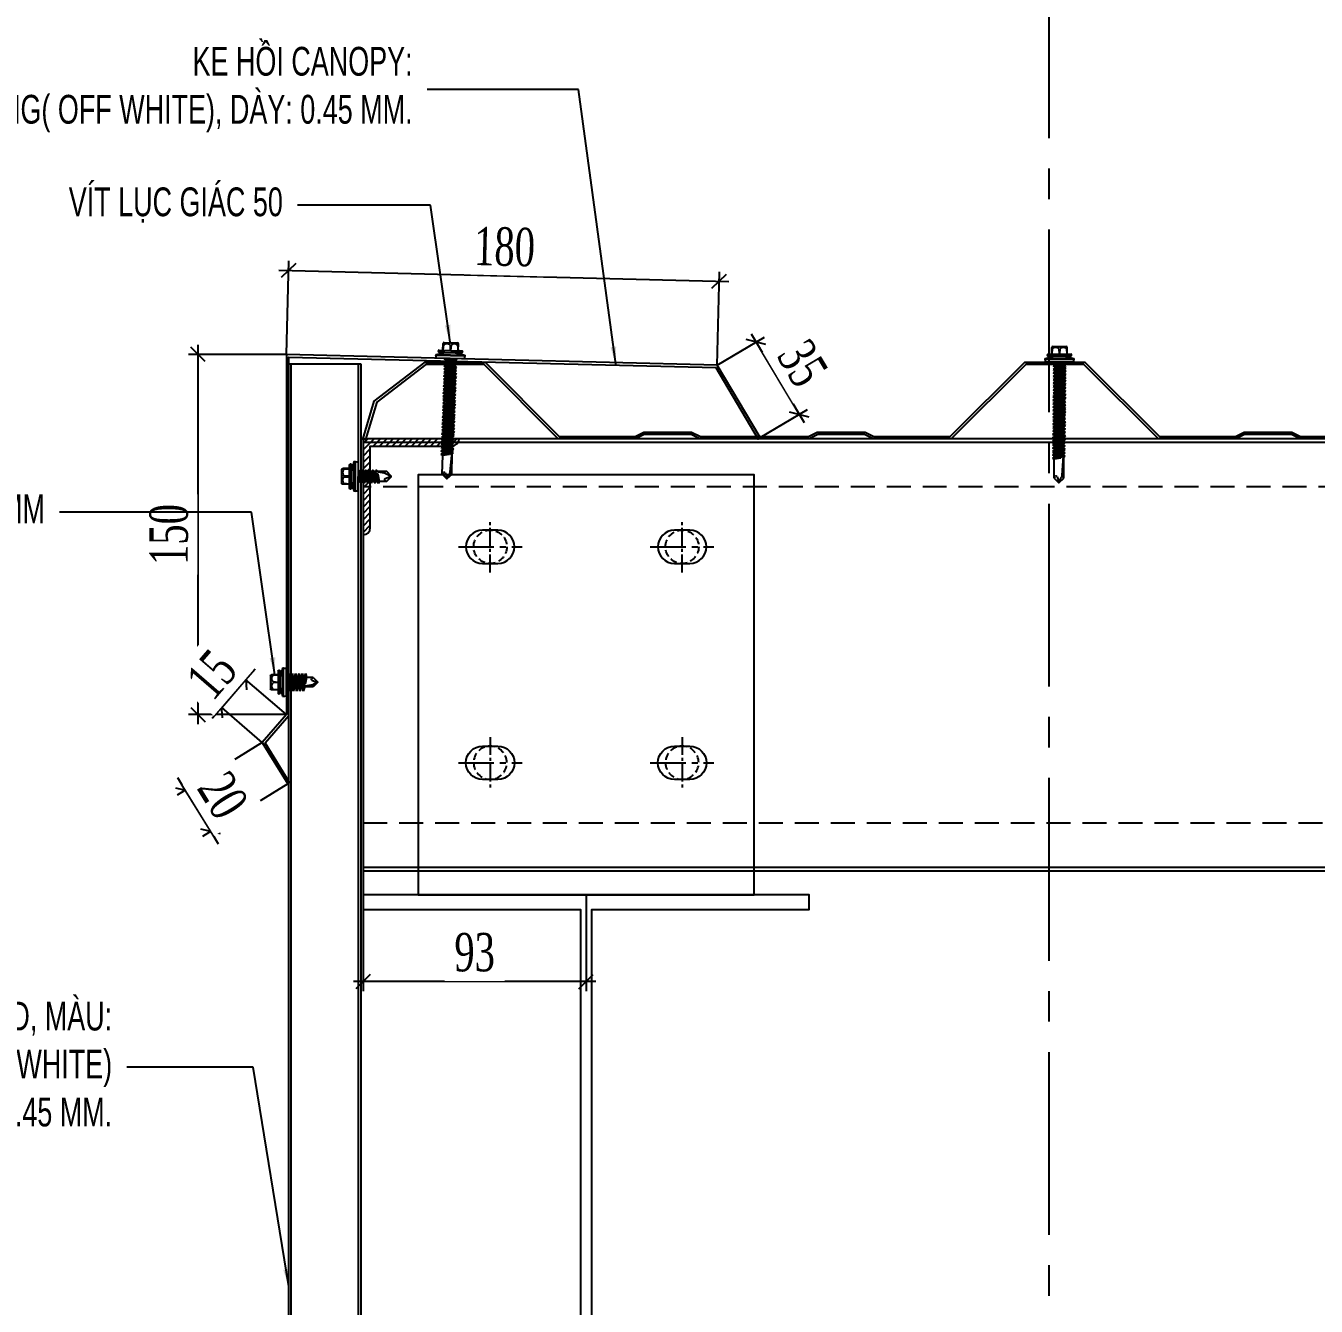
# Model space of a CAD drawing. Header units: inches. Extents: x 340055 to 349452, y -34649 to -30845.
# Drawn here: x 345652.1 to 345786.7, y -33129.3 to -32995.8 of the extents above; entities that cross this region are included whole.
import ezdxf

# ---------------------------------------------------------------- set-up
doc = ezdxf.new("R2010")
doc.units = ezdxf.units.IN
doc.header["$MEASUREMENT"] = 0
doc.linetypes.add('CENTER2', pattern=[28.575, 19.05, -3.175, 3.175, -3.175])
doc.linetypes.add('HIDDEN', pattern=[0.375, 0.25, -0.125])
for name, color, linetype in [('2', 2, 'Continuous'), ('250', 250, 'Continuous'), ('251', 251, 'Continuous'), ('3', 3, 'Continuous'), ('6', 6, 'Continuous'), ('Co ban', 2, 'Continuous'), ('DIM', 8, 'Continuous'), ('flashing', 6, 'Continuous'), ('STRUCTURE', 1, 'Continuous')]:
    doc.layers.add(name, color=color, linetype=linetype)
doc.styles.add('ST1', font='times.ttf', dxfattribs={"width": 0.7})
doc.styles.add('ST1H', font='vnshxh.shx', dxfattribs={"width": 0.7})
doc.dimstyles.new('3', dxfattribs={"dimtxt": 3.5, "dimasz": 1.8, "dimexe": 1, "dimexo": 0, "dimgap": 1, "dimtad": 1, "dimdec": 0, "dimlfac": 3, "dimzin": 0, "dimdsep": 46, "dimtxsty": 'ST1H', "dimblk": 'OBLIQUE', "dimcen": 1, "dimdle": 1, "dimclrd": 8, "dimclre": 8, "dimclrt": 3, "dimadec": 0, "dimazin": 0, "dimtfac": 1, "dimtdec": 0, "dimtix": 1, "dimtofl": 0, "dimtmove": 1, "dimatfit": 3, "dimfxl": 0, "dimtolj": 1, "dimtzin": 0, "dimlwd": -1, "dimlwe": -1, "dimarcsym": 0})
doc.dimstyles.new('4', dxfattribs={"dimtxt": 4, "dimasz": 1.5, "dimexe": 1, "dimexo": 0, "dimgap": 1, "dimtad": 1, "dimdec": 0, "dimlfac": 4, "dimzin": 0, "dimdsep": 46, "dimtxsty": 'ST1', "dimblk": 'OBLIQUE', "dimcen": 1, "dimdle": 1, "dimclrd": 8, "dimclre": 8, "dimclrt": 3, "dimadec": 0, "dimazin": 0, "dimtfac": 1, "dimtdec": 0, "dimtix": 1, "dimtmove": 0, "dimatfit": 3, "dimfxl": 0, "dimtolj": 1, "dimtzin": 0, "dimlwd": -1, "dimlwe": -1, "dimarcsym": 0})

# ---------------------------------------------------------------- blocks, each defined once
blk = doc.blocks.new('A$C26A6701F')
at = {"layer": 'STRUCTURE', "color": 1, "linetype": 'Continuous'}
for p, q in [((0.93, 17.84), (0.93, 18.77)), ((0.97, 17.84), (1.03, 18.61)), ((1.07, 18.91), (2.93, 18.91)), ((1.91, 18.61), (1.97, 17.84)), ((2.04, 17.84), (2.1, 18.61)), ((2.97, 18.61), (3.04, 17.84)), ((3.07, 17.84), (3.07, 18.77)), ((0, 17.21), (1.33, 17.54)), ((0, 17.08), (0, 17.21)), ((0, 17.21), (4, 17.21)), ((4, 17.08), (0, 17.08)), ((3.94, 16.71), (0.06, 16.71)), ((0.4, 17.84), (3.6, 17.84)), ((0.4, 17.57), (1.2, 17.57)), ((1.19, 16.71), (1.14, 16.67)), ((1.14, 16.67), (1.4, 16.71)), ((1.14, 16.67), (1.4, 16.56)), ((1.14, 16.2), (2.91, 16.47)), ((1.4, 16.4), (1.14, 16.2)), ((1.14, 16.2), (1.39, 16.09)), ((1.2, 17.57), (2.8, 17.57)), ((1.33, 17.54), (1.33, 17.57)), ((1.33, 17.54), (2.67, 17.54)), ((1.39, 16.09), (2.73, 16.28)), ((1.4, 16.56), (2.42, 16.71)), ((2.71, 16.59), (1.4, 16.4)), ((1.4, 16.4), (1.4, 16.56)), ((2.67, 17.54), (2.67, 17.57)), ((2.67, 17.54), (4, 17.21)), ((2.71, 16.59), (2.71, 16.71)), ((2.71, 16.59), (2.91, 16.47)), ((2.71, 16.11), (2.71, 16.28)), ((2.73, 16.28), (2.91, 16.47)), ((2.8, 17.57), (3.6, 17.57)), ((4, 17.21), (4, 17.08)), ((1.12, 14.3), (2.9, 14.57)), ((1.39, 14.5), (1.12, 14.3)), ((1.13, 15.25), (2.9, 15.52)), ((1.39, 15.45), (1.13, 15.25)), ((1.13, 15.25), (1.39, 15.14)), ((1.13, 14.77), (2.9, 15.05)), ((1.39, 14.98), (1.13, 14.77)), ((1.13, 14.77), (1.39, 14.66)), ((1.14, 15.72), (2.91, 16)), ((1.4, 15.93), (1.14, 15.72)), ((1.14, 15.72), (1.39, 15.61)), ((1.38, 14.19), (2.72, 14.38)), ((1.39, 15.93), (1.39, 16.09)), ((1.39, 15.61), (2.73, 15.81)), ((2.7, 15.64), (1.39, 15.45)), ((1.39, 15.45), (1.39, 15.61)), ((1.39, 15.14), (2.73, 15.33)), ((2.7, 15.16), (1.39, 14.98)), ((1.39, 14.98), (1.39, 15.14)), ((1.39, 14.66), (2.73, 14.86)), ((2.7, 14.69), (1.39, 14.5)), ((1.39, 14.5), (1.39, 14.67)), ((2.71, 16.11), (1.4, 15.93)), ((2.7, 15.64), (2.7, 15.8)), ((2.7, 15.64), (2.9, 15.52)), ((2.7, 15.16), (2.7, 15.33)), ((2.7, 15.16), (2.9, 15.05)), ((2.7, 14.69), (2.7, 14.85)), ((2.7, 14.69), (2.9, 14.57)), ((2.7, 14.21), (2.7, 14.38)), ((2.71, 16.11), (2.91, 16)), ((2.72, 14.38), (2.9, 14.57)), ((2.73, 15.81), (2.91, 16)), ((2.73, 15.33), (2.9, 15.52)), ((2.73, 14.86), (2.9, 15.05)), ((1.11, 12.88), (2.89, 13.15)), ((1.38, 13.08), (1.11, 12.88)), ((1.11, 12.88), (1.37, 12.77)), ((1.11, 12.4), (2.88, 12.68)), ((1.37, 12.61), (1.11, 12.4)), ((1.12, 14.3), (1.38, 14.19)), ((1.12, 13.82), (2.9, 14.1)), ((1.39, 14.03), (1.12, 13.82)), ((1.12, 13.82), (1.38, 13.72)), ((1.12, 13.35), (2.89, 13.63)), ((1.38, 13.56), (1.12, 13.35)), ((1.12, 13.35), (1.38, 13.24)), ((1.37, 12.77), (2.71, 12.96)), ((2.68, 12.79), (1.37, 12.61)), ((1.37, 12.61), (1.37, 12.77)), ((1.38, 14.03), (1.38, 14.19)), ((1.38, 13.72), (2.72, 13.91)), ((2.69, 13.74), (1.38, 13.56)), ((1.38, 13.56), (1.38, 13.72)), ((1.38, 13.24), (2.72, 13.44)), ((2.69, 13.27), (1.38, 13.08)), ((1.38, 13.24), (1.38, 13.08)), ((2.7, 14.21), (1.39, 14.03)), ((2.68, 12.79), (2.68, 12.96)), ((2.68, 12.79), (2.88, 12.68)), ((2.69, 13.74), (2.69, 13.91)), ((2.69, 13.74), (2.89, 13.63)), ((2.69, 13.43), (2.69, 13.27)), ((2.69, 13.27), (2.89, 13.15)), ((2.7, 14.21), (2.9, 14.1)), ((2.71, 12.96), (2.89, 13.15)), ((2.71, 12.49), (2.88, 12.68)), ((2.72, 13.91), (2.9, 14.1)), ((2.72, 13.44), (2.89, 13.63)), ((1.09, 10.98), (2.86, 11.25)), ((1.35, 11.18), (1.09, 10.98)), ((1.09, 10.98), (1.35, 10.87)), ((1.09, 10.5), (2.86, 10.78)), ((1.1, 11.93), (2.88, 12.2)), ((1.36, 12.13), (1.1, 11.93)), ((1.1, 11.93), (1.36, 11.82)), ((1.1, 11.45), (2.87, 11.73)), ((1.36, 11.66), (1.1, 11.45)), ((1.1, 11.45), (1.36, 11.34)), ((1.11, 12.4), (1.37, 12.29)), ((2.66, 11.37), (1.35, 11.18)), ((1.35, 11.18), (1.36, 11.34)), ((1.35, 10.87), (2.69, 11.06)), ((2.66, 10.89), (1.35, 10.71)), ((1.35, 10.71), (1.35, 10.87)), ((2.68, 12.32), (1.36, 12.13)), ((1.36, 11.82), (2.7, 12.01)), ((2.67, 11.84), (1.36, 11.66)), ((1.36, 11.66), (1.36, 11.82)), ((1.36, 11.34), (2.7, 11.54)), ((1.37, 12.29), (2.71, 12.49)), ((1.37, 12.13), (1.37, 12.29)), ((2.66, 11.37), (2.67, 11.53)), ((2.66, 11.37), (2.86, 11.25)), ((2.66, 10.89), (2.67, 11.06)), ((2.66, 10.89), (2.86, 10.78)), ((2.67, 11.84), (2.67, 12.01)), ((2.67, 11.84), (2.87, 11.73)), ((2.68, 12.32), (2.68, 12.48)), ((2.68, 12.32), (2.88, 12.2)), ((2.69, 11.06), (2.86, 11.25)), ((2.69, 10.59), (2.86, 10.78)), ((2.7, 12.01), (2.88, 12.2)), ((2.7, 11.54), (2.87, 11.73)), ((1.08, 9.55), (2.86, 9.83)), ((1.34, 9.76), (1.08, 9.55)), ((1.08, 9.55), (1.34, 9.45)), ((1.08, 9.08), (2.85, 9.36)), ((1.34, 9.29), (1.08, 9.08)), ((1.08, 9.08), (1.34, 8.97)), ((1.35, 10.71), (1.09, 10.5)), ((1.09, 10.5), (1.35, 10.39)), ((1.09, 10.03), (2.86, 10.3)), ((1.35, 10.23), (1.09, 10.03)), ((1.09, 10.03), (1.34, 9.92)), ((2.64, 9), (1.33, 8.81)), ((1.33, 8.81), (1.34, 8.97)), ((1.34, 9.92), (2.68, 10.11)), ((2.65, 9.95), (1.34, 9.76)), ((1.34, 9.92), (1.34, 9.76)), ((1.34, 9.45), (2.68, 9.64)), ((2.65, 9.47), (1.34, 9.29)), ((1.34, 9.29), (1.34, 9.45)), ((1.34, 8.97), (2.67, 9.17)), ((1.35, 10.39), (2.69, 10.59)), ((2.66, 10.42), (1.35, 10.23)), ((1.35, 10.23), (1.35, 10.39)), ((2.64, 9), (2.64, 9.16)), ((2.64, 9), (2.84, 8.88)), ((2.65, 10.1), (2.65, 9.95)), ((2.65, 9.95), (2.86, 9.83)), ((2.65, 9.47), (2.65, 9.64)), ((2.65, 9.47), (2.85, 9.36)), ((2.66, 10.42), (2.66, 10.58)), ((2.66, 10.42), (2.86, 10.3)), ((2.67, 9.17), (2.85, 9.36)), ((2.68, 10.11), (2.86, 10.3)), ((2.68, 9.64), (2.86, 9.83)), ((1.06, 8.13), (2.84, 8.41)), ((1.33, 8.34), (1.06, 8.13)), ((1.06, 8.13), (1.32, 8.02)), ((1.06, 7.65), (2.83, 7.93)), ((1.32, 7.86), (1.06, 7.65)), ((1.06, 7.65), (1.32, 7.55)), ((1.06, 7.18), (2.83, 7.46)), ((1.32, 7.39), (1.06, 7.18)), ((1.06, 7.18), (1.32, 7.07)), ((1.07, 8.6), (2.84, 8.88)), ((1.33, 8.81), (1.07, 8.6)), ((1.07, 8.6), (1.33, 8.5)), ((1.32, 8.02), (2.66, 8.22)), ((2.63, 8.05), (1.32, 7.86)), ((1.32, 7.86), (1.32, 8.02)), ((1.32, 7.55), (2.66, 7.74)), ((2.63, 7.57), (1.32, 7.39)), ((1.32, 7.39), (1.32, 7.55)), ((1.32, 7.07), (2.66, 7.27)), ((1.33, 8.5), (2.67, 8.69)), ((2.64, 8.52), (1.33, 8.34)), ((1.33, 8.34), (1.33, 8.5)), ((2.63, 8.05), (2.63, 8.21)), ((2.63, 8.05), (2.83, 7.93)), ((2.63, 7.57), (2.63, 7.74)), ((2.63, 7.57), (2.83, 7.46)), ((2.63, 7.1), (2.63, 7.26)), ((2.64, 8.52), (2.64, 8.69)), ((2.64, 8.52), (2.84, 8.41)), ((2.66, 8.22), (2.84, 8.41)), ((2.66, 7.74), (2.83, 7.93)), ((2.66, 7.27), (2.83, 7.46)), ((2.67, 8.69), (2.84, 8.88)), ((1.04, 5.76), (2.81, 6.03)), ((1.3, 5.96), (1.04, 5.76)), ((1.04, 5.76), (1.3, 5.65)), ((1.04, 5.28), (2.81, 5.56)), ((1.3, 5.49), (1.04, 5.28)), ((1.05, 6.71), (2.83, 6.98)), ((1.31, 6.91), (1.05, 6.71)), ((1.05, 6.71), (1.31, 6.6)), ((1.05, 6.23), (2.82, 6.51)), ((1.31, 6.44), (1.05, 6.23)), ((1.05, 6.23), (1.31, 6.12)), ((2.61, 6.15), (1.3, 5.96)), ((1.3, 5.96), (1.31, 6.12)), ((1.3, 5.65), (2.64, 5.84)), ((2.61, 5.67), (1.3, 5.49)), ((1.3, 5.49), (1.3, 5.65)), ((2.63, 7.1), (1.31, 6.91)), ((1.31, 6.6), (2.65, 6.79)), ((2.62, 6.62), (1.31, 6.44)), ((1.31, 6.44), (1.31, 6.6)), ((1.31, 6.12), (2.64, 6.32)), ((1.32, 6.91), (1.32, 7.07)), ((2.61, 6.15), (2.62, 6.31)), ((2.61, 6.15), (2.81, 6.03)), ((2.61, 5.67), (2.61, 5.84)), ((2.61, 5.67), (2.81, 5.56)), ((2.62, 6.62), (2.62, 6.79)), ((2.62, 6.62), (2.82, 6.51)), ((2.63, 7.1), (2.83, 6.98)), ((2.63, 5.37), (2.81, 5.56)), ((2.64, 6.32), (2.82, 6.51)), ((2.64, 5.84), (2.81, 6.03)), ((2.65, 6.79), (2.83, 6.98)), ((1.02, 3.86), (2.8, 4.14)), ((1.28, 4.07), (1.02, 3.86)), ((1.02, 3.86), (1.28, 3.75)), ((1.28, 3.59), (1.02, 3.38)), ((1.03, 4.81), (2.81, 5.09)), ((1.29, 5.02), (1.03, 4.81)), ((1.03, 4.81), (1.29, 4.7)), ((1.03, 4.33), (2.8, 4.61)), ((1.29, 4.54), (1.03, 4.33)), ((1.03, 4.33), (1.28, 4.23)), ((1.04, 5.28), (1.29, 5.17)), ((1.28, 4.23), (2.62, 4.42)), ((2.62, 4.25), (1.28, 4.07)), ((1.28, 4.07), (1.28, 4.23)), ((1.28, 3.75), (2.62, 3.95)), ((1.28, 3.59), (1.28, 3.75)), ((2.35, 3.74), (1.28, 3.59)), ((1.29, 5.17), (2.63, 5.37)), ((2.6, 5.2), (1.29, 5.02)), ((1.29, 5.01), (1.29, 5.17)), ((1.29, 4.7), (2.63, 4.9)), ((2.6, 4.72), (1.29, 4.54)), ((1.29, 4.54), (1.29, 4.7)), ((2.38, 0.96), (2.56, 3.71)), ((2.62, 3.78), (2.52, 3.77)), ((2.54, 3.62), (2.79, 3.66)), ((2.6, 5.2), (2.61, 5.36)), ((2.6, 5.2), (2.81, 5.09)), ((2.6, 4.72), (2.6, 4.89)), ((2.6, 4.72), (2.8, 4.61)), ((2.61, 3.47), (2.79, 3.66)), ((2.62, 4.42), (2.8, 4.61)), ((2.62, 4.25), (2.62, 4.41)), ((2.8, 4.14), (2.62, 4.25)), ((2.62, 3.95), (2.8, 4.14)), ((2.62, 3.78), (2.62, 3.95)), ((2.79, 3.66), (2.62, 3.78)), ((2.63, 4.9), (2.81, 5.09)), ((1.02, 3.38), (2.31, 3.59)), ((1.02, 3.38), (1.28, 3.28)), ((1.27, 0.62), (1.28, 3.28)), ((1.28, 3.28), (2.21, 3.41)), ((2.52, 3.46), (2.61, 3.47)), ((2.6, 0.61), (2.61, 3.47)), ((1.27, 0.62), (1.41, 0.81)), ((1.27, 0.62), (1.88, 0.02)), ((1.67, 0.81), (1.98, 0.02)), ((1.96, 0.08), (2.26, 0.64)), ((1.98, 0.02), (2.6, 0.61))]:
    blk.add_line(p, q, dxfattribs=at)
for centre, major_axis, ratio, start_param, end_param in [((1.07, 18.77), (-0.0943, 0.0943), 1, -0.785398, 0.785398), ((1.47, 18.04), (0.508, 0.508), 1, 0.131933, 1.438864), ((2.54, 18.04), (0.508, 0.508), 1, 0.131933, 1.438864), ((2.93, 18.77), (-0.0943, 0.0943), 1, 3.926991, 5.497787), ((-1.11, 16.72), (-0.822, 0.822), 1, 3.915086, 4.236522), ((0.42, 17.71), (0.0956, 0.0956), 1, 0.954633, 3.757756), ((3.55, 17.71), (-0.1, 0.1), 1, 2.701137, 5.152845), ((5.1, 16.72), (-1.15, 0.17), 0.90746, -0.177273, 0.177273), ((1.82, 3.74), (0.363, 0.363), 1, 4.808661, 5.407478), ((2.44, 3.68), (0.0836, 0.0836), 1, 5.766736, 8.502032), ((1.54, 0.72), (0.111, 0.111), 1, 6.085329, 8.011019), ((1.93, 0.09), (0.0625, 0.0625), 1, 3.247504, 4.535451), ((1.79, 0.99), (0.416, 0.416), 1, 4.859665, 5.449971)]:
    blk.add_ellipse(centre, major_axis=major_axis, ratio=ratio, start_param=start_param, end_param=end_param, dxfattribs=at)
blk = doc.blocks.new('OVAl18-26')
at = {"layer": '250', "linetype": 'HIDDEN', "ltscale": 3}
blk.add_circle((0, 0), 1.78, dxfattribs=at)
at = {"layer": 'Co ban', "color": 71}
for p, q in [((0.82, 1.78), (-0.82, 1.78)), ((-0.82, -1.78), (0.82, -1.78))]:
    blk.add_line(p, q, dxfattribs=at)
for centre, start, end in [((-0.82, 0), 90, 270), ((0.82, 0), 270, 90)]:
    blk.add_arc(centre, 1.78, start, end, dxfattribs=at)
at = {"layer": 'DIM', "color": 5, "linetype": 'CENTER2', "ltscale": 0.1}
blk.add_line((0, -2.74), (0, 2.74), dxfattribs=at)
blk.add_line((0, -2.74), (0, 2.74), dxfattribs=at)
at = {"layer": 'DIM', "color": 5, "linetype": 'CENTER2', "ltscale": 0.2}
blk.add_line((-3.41, 0), (3.41, 0), dxfattribs=at)
blk = doc.blocks.new('Short_Self_drilling')
at = {"layer": 'STRUCTURE', "color": 1, "linetype": 'Continuous'}
for p, q in [((-3.43, 3.75), (-3.43, 6.75)), ((3, 7.19), (-3, 7.18)), ((3.43, 3.76), (3.42, 6.76)), ((6.43, 1.74), (-6.43, 1.73)), ((5.14, 3.76), (-5.14, 3.75)), ((-2.57, 2.9), (-5.14, 2.9)), ((2.57, 2.9), (-2.57, 2.9)), ((-2.14, 2.8), (-2.14, 2.9)), ((6.25, 0), (0, 0)), ((2.15, 2.8), (2.15, 2.9)), ((2.16, -0.5), (2.15, 0.01)), ((5.14, 2.9), (2.57, 2.9)), ((2.99, -1.17), (-2.7, -0.23)), ((2.99, -2.7), (-2.7, -1.76)), ((2.99, -4.23), (-2.7, -3.28)), ((2.99, -5.75), (-2.7, -4.81)), ((-2.14, -1.38), (-2.14, -0.87)), ((-2.14, -2.91), (-2.14, -2.39)), ((-2.14, -4.43), (-2.14, -3.92)), ((-2.13, -5.96), (-2.14, -5.44)), ((2.16, -2.03), (2.16, -1.51)), ((2.16, -3.55), (2.16, -3.04)), ((2.16, -5.08), (2.16, -4.56)), ((2.99, -7.28), (-2.7, -6.33)), ((-1.91, -7.99), (-2.7, -7.86)), ((-2.14, -12.33), (-2.14, -8.48)), ((-2.13, -7.49), (-2.13, -6.97)), ((3, -8.8), (-1.14, -8.12)), ((2.15, -12.31), (2.15, -9.14)), ((2.16, -6.6), (2.16, -6.09)), ((2.16, -8.13), (2.16, -7.61))]:
    blk.add_line(p, q, dxfattribs=at)
for points in [[(-0.13, 3.76), (-0.33, 6.23, 0.338878), (-3.14, 6.23), (-3.33, 3.75)], [(3.3, 3.76), (3.1, 6.23, 0.338878), (0.29, 6.23), (0.1, 3.76)], [(-6.43, 1.3, -0.088869), (-6.25, 0), (0, 0)], [(-0.08, -14.04), (-1.04, -12.24, -0.148657), (-1.4, -11.2), (-1.95, -7.72, -0.815006), (-1.21, -7.77, 0.150833), (-0.85, -8.68)], [(2.15, -12.31), (0.17, -14.24, -0.333596), (-0.17, -14.24), (-2.14, -12.33)], [(2.15, -12.31), (1.71, -11.7, 0.52242), (0.88, -11.71), (-0.17, -14.24)]]:
    blk.add_lwpolyline(points, format="xyb", dxfattribs=at)
blk.add_lwpolyline([(6.43, 1.31), (6.43, 1.74), (2.14, 2.81), (-2.14, 2.8), (-6.43, 1.73), (-6.43, 1.3)], close=True, dxfattribs=at)
for points in [[(2.99, -1.17), (2.16, -1.51), (-2.14, -0.85), (-2.7, -0.23), (-2.36, 0)], [(2.99, -2.7), (2.16, -3.04), (-2.14, -2.37), (-2.7, -1.76), (-2.14, -1.38), (2.16, -2.03), (2.99, -2.7)], [(2.99, -4.23), (2.16, -4.56), (-2.14, -3.9), (-2.7, -3.28), (-2.14, -2.91), (2.16, -3.55), (2.99, -4.23)], [(2.99, -5.75), (2.16, -6.09), (-2.14, -5.43), (-2.7, -4.81), (-2.14, -4.43), (2.16, -5.08), (2.99, -5.75)], [(-1.18, 0), (2.16, -0.5), (2.99, -1.17)], [(2.99, -7.28), (2.16, -7.62), (-2.14, -6.95), (-2.7, -6.33), (-2.13, -5.96), (2.16, -6.6), (2.99, -7.28)], [(-1.82, -8.53), (-2.14, -8.48), (-2.7, -7.86), (-2.13, -7.49), (-1.83, -7.53)], [(-1.26, -7.62), (2.16, -8.13), (3, -8.8)], [(3, -8.8), (2.16, -9.14), (-0.85, -8.68)]]:
    blk.add_lwpolyline(points, dxfattribs=at)
for centre, radius, start, end in [((-3, 6.75), 0.429, 90.0311, 180.0311), ((3, 6.76), 0.429, 0.0311, 90.0311), ((-4.99, 3.32), 0.455, 109.7949, 250.2674), ((5.07, 3.33), 0.435, 279.7276, 80.3347), ((9.99, 0.17), 3.74, 162.2963, 182.6103)]:
    blk.add_arc(centre, radius, start, end, dxfattribs=at)
blk = doc.blocks.new('SideLap')
at = {"layer": 'STRUCTURE', "color": 1, "linetype": 'Continuous'}
for p, q in [((112.1, -50.6), (112.1, 48)), ((122.4, -51.9), (122.4, 49.3)), ((122.4, 49.3), (125.8, 49.3)), ((125.8, 49.3), (134.2, 15.6)), ((125.8, 49.3), (125.8, -51.9)), ((19.9, 5.6), (-0.1, -2.7)), ((15.1, 15.6), (0, 0)), ((15.1, 15.6), (20, 12.1)), ((15.1, 15.6), (40.1, 15.6)), ((41.7, 30.4), (40.1, 15.7)), ((40.1, 15.7), (43.8, -8)), ((48.1, 15.7), (41.7, 30.4)), ((41.7, 30.4), (48.2, -10.3)), ((52.1, -11.3), (48.1, 15.7)), ((48.1, 15.7), (52.1, 15.7)), ((53.7, 30.4), (52.1, 15.7)), ((52.1, 15.7), (57.4, -18.2)), ((60.1, 15.7), (53.7, 30.4)), ((53.7, 30.4), (63.7, -33)), ((65.2, -18.1), (60.1, 15.7)), ((60.1, 15.7), (64.1, 15.7)), ((65.7, 30.4), (64.1, 15.7)), ((64.1, 15.7), (69.4, -18.2)), ((72.1, 15.7), (65.7, 30.4)), ((65.7, 30.4), (75.7, -33)), ((77.2, -18.1), (72.1, 15.7)), ((72.1, 15.7), (76.2, 15.7)), ((77.7, 30.6), (76.2, 15.7)), ((76.2, 15.7), (81.4, -18.2)), ((84.1, 15.7), (77.7, 30.6)), ((77.7, 30.6), (87.7, -33)), ((89.2, -18.1), (84.1, 15.7)), ((84.1, 15.7), (88.2, 15.7)), ((89.7, 30.4), (88.2, 15.7)), ((88.2, 15.7), (93.4, -18.2)), ((96.1, 15.7), (89.7, 30.4)), ((89.7, 30.4), (99.8, -33)), ((101.2, -18.1), (96.1, 15.7)), ((96.1, 15.7), (100.2, 15.7)), ((101.8, 30.4), (100.2, 15.7)), ((100.2, 15.7), (105.4, -18.2)), ((108.2, 15.7), (101.8, 30.4)), ((101.8, 30.4), (111.8, -33)), ((112.1, -10.6), (108.2, 15.7)), ((108.2, 15.7), (112.1, 15.7)), ((134.2, 15.7), (134.9, 15.7)), ((134.2, 15.6), (134.2, -18.2)), ((134.9, 39.2), (134.9, 18.9)), ((134.9, 18.9), (134.9, -21.6)), ((141.7, 39.2), (141.7, -41.8)), ((141.7, 25.7), (165.3, 25.7)), ((141.7, 24.7), (161.2, 23.1)), ((161.2, 1), (141.7, -0.5)), ((168.7, 22.3), (168.7, -24.9)), ((-0.1, -2.7), (15, -18.2)), ((1.5, -2), (15.7, -9.5)), ((15, -18.2), (45.3, -18.2)), ((23.9, -12.4), (51.3, -16.7)), ((45, -15.7), (45.4, -18.2)), ((45.4, -18.2), (52, -33)), ((49.2, -16.4), (52, -33)), ((52, -33), (53.2, -18.1)), ((53.2, -18.1), (52.8, -15.8)), ((53.2, -18.1), (57.2, -18.1)), ((57.4, -18.2), (63.7, -33)), ((63.7, -33), (65.2, -18.1)), ((65.2, -18.1), (69.2, -18.1)), ((69.4, -18.2), (75.7, -33)), ((75.7, -33), (77.2, -18.1)), ((77.2, -18.1), (81.2, -18.1)), ((81.4, -18.2), (87.7, -33)), ((87.7, -33), (89.2, -18.1)), ((89.2, -18.1), (93.3, -18.1)), ((93.4, -18.2), (99.8, -33)), ((99.8, -33), (101.2, -18.1)), ((101.2, -18.1), (105.3, -18.1)), ((105.4, -18.2), (111.8, -33)), ((111.8, -33), (112.1, -19.9)), ((134.2, -18.2), (125.8, -51.9)), ((134.2, -18.1), (134.9, -18.1)), ((134.9, -21.6), (134.9, -41.8)), ((141.7, -2.3), (161.2, -3.9)), ((161.2, -26), (141.7, -27.5)), ((141.7, -28.3), (165.3, -28.3)), ((125.8, -51.9), (122.4, -51.9))]:
    blk.add_line(p, q, dxfattribs=at)
for centre, radius, start, end in [((113.4, 77.3), 29.4, 267.4208, 287.7348), ((17.7, 8.9), 3.99, 304.2302, 54.5641), ((138.3, 38.6), 3.42, 9.6964, 170.3036), ((146.7, 12.1), 18.2, 322.5592, 37.4408), ((165.3, 22.3), 3.38, 0, 90), ((1.8, -1.4), 2.24, 141.6348, 215.4287), ((24.4, 2.5), 14.9, 234.0048, 267.8268), ((51.9, 2.1), 13, 231.0825, 265.3922), ((50.5, -13.8), 2.99, 285.9762, 82.6971), ((138.3, -40.6), 3.59, 199.7637, 340.2363), ((146.7, -14.9), 18.2, 322.5592, 37.4408), ((165.3, -24.9), 3.38, 270, 0), ((113.4, -80), 29.4, 72.2652, 92.5792)]:
    blk.add_arc(centre, radius, start, end, dxfattribs=at)
blk = doc.blocks.new('_Oblique')
at = {"color": 0, "linetype": 'ByBlock', "lineweight": -2}
blk.add_line((-0.5, -0.5), (0.5, 0.5), dxfattribs=at)
blk = doc.blocks.new('*D599')
at = {"color": 8, "linetype": 'Continuous', "transparency": 16777216}
for p, q in [((345679.3, -33030.08), (345679.55, -33020.34)), ((345678.52, -33021.31), (345725.43, -33022.49)), ((345724.21, -33031.21), (345724.46, -33021.46))]:
    blk.add_line(p, q, dxfattribs=at)
at = {"layer": 'Defpoints', "color": 0, "transparency": 16777216}
for p in [(345724.43, -33022.46), (345679.3, -33030.08), (345724.21, -33031.21)]:
    blk.add_point(p, dxfattribs=at)
at = {"color": 8, "transparency": 16777216, "xscale": 1.5, "yscale": 1.5, "zscale": 1.5}
for p, rotation in [((345679.52, -33021.34), 178.5615506039562), ((345724.43, -33022.46), 358.5615506039563)]:
    blk.add_blockref('_Oblique', p, dxfattribs=dict(at, rotation=rotation))
at = {"color": 3, "transparency": 16777216, "insert": (345702.05, -33018.87), "char_height": 4, "attachment_point": 5, "rotation": 358.5616, "style": 'ST1', "bg_fill": 3, "box_fill_scale": 1.25, "bg_fill_color": 256, "bg_fill_true_color": 13158600, "bg_fill_transparency": 0}
blk.add_mtext('\\A1;180', dxfattribs=at)
blk = doc.blocks.new('*D600')
at = {"color": 8, "linetype": 'Continuous', "transparency": 16777216}
for p, q in [((345724.21, -33031.21), (345729.13, -33028.28)), ((345727.76, -33027.94), (345733.26, -33037.18)), ((345728.69, -33038.73), (345733.61, -33035.81))]:
    blk.add_line(p, q, dxfattribs=at)
at = {"layer": 'Defpoints', "color": 0, "transparency": 16777216}
for p in [(345724.21, -33031.21), (345732.75, -33036.32), (345728.69, -33038.73)]:
    blk.add_point(p, dxfattribs=at)
at = {"color": 8, "transparency": 16777216, "xscale": 1.5, "yscale": 1.5, "zscale": 1.5}
for p, rotation in [((345728.27, -33028.8), 120.7651161802697), ((345732.75, -33036.32), 300.7651161802697)]:
    blk.add_blockref('_Oblique', p, dxfattribs=dict(at, rotation=rotation))
at = {"color": 3, "transparency": 16777216, "insert": (345733.11, -33031), "char_height": 4, "attachment_point": 5, "rotation": 300.7651, "style": 'ST1', "bg_fill": 3, "box_fill_scale": 1.25, "bg_fill_color": 256, "bg_fill_true_color": 13158600, "bg_fill_transparency": 0}
blk.add_mtext('\\A1;35', dxfattribs=at)
blk = doc.blocks.new('*D601')
at = {"color": 8, "linetype": 'Continuous', "transparency": 16777216}
for p, q in [((345679.3, -33030.08), (345669.09, -33030.08)), ((345670.09, -33029.08), (345670.09, -33068.62)), ((345679.3, -33067.62), (345669.09, -33067.62))]:
    blk.add_line(p, q, dxfattribs=at)
at = {"layer": 'Defpoints', "color": 0, "transparency": 16777216}
for p in [(345679.3, -33030.08), (345670.09, -33067.62), (345679.3, -33067.62)]:
    blk.add_point(p, dxfattribs=at)
at = {"color": 8, "transparency": 16777216, "xscale": 1.5, "yscale": 1.5, "zscale": 1.5}
for p, rotation in [((345670.09, -33030.08), 90), ((345670.09, -33067.62), 270)]:
    blk.add_blockref('_Oblique', p, dxfattribs=dict(at, rotation=rotation))
at = {"color": 3, "transparency": 16777216, "insert": (345667.06, -33048.85), "char_height": 4, "attachment_point": 5, "rotation": 90, "style": 'ST1', "bg_fill": 3, "box_fill_scale": 1.25, "bg_fill_color": 256, "bg_fill_true_color": 13158600, "bg_fill_transparency": 0}
blk.add_mtext('\\A1;150', dxfattribs=at)
blk = doc.blocks.new('*D602')
at = {"color": 8, "linetype": 'Continuous', "transparency": 16777216}
for p, q in [((345679.3, -33067.62), (345674.31, -33063.32)), ((345675.07, -33063.97), (345676.05, -33062.84)), ((345672.56, -33066.88), (345675.07, -33063.97)), ((345676.79, -33070.53), (345671.8, -33066.23)), ((345672.56, -33066.88), (345671.58, -33068.02))]:
    blk.add_line(p, q, dxfattribs=at)
at = {"layer": 'Defpoints', "color": 0, "transparency": 16777216}
for p in [(345679.3, -33067.62), (345676.79, -33070.53)]:
    blk.add_point(p, dxfattribs=at)
at = {"color": 8, "transparency": 16777216, "xscale": 1.5, "yscale": 1.5, "zscale": 1.5}
for p, rotation in [((345675.07, -33063.97), 229.1969801276493), ((345672.56, -33066.88), 49.19698012764927)]:
    blk.add_blockref('_Oblique', p, dxfattribs=dict(at, rotation=rotation))
at = {"color": 3, "transparency": 16777216, "insert": (345671.52, -33063.44), "char_height": 4, "attachment_point": 5, "rotation": 49.197, "style": 'ST1', "bg_fill": 3, "box_fill_scale": 1.25, "bg_fill_color": 256, "bg_fill_true_color": 13158600, "bg_fill_transparency": 0}
blk.add_mtext('\\A1;15', dxfattribs=at)
at = {"layer": 'Defpoints', "color": 0, "transparency": 16777216}
blk.add_point((345675.07, -33063.97), dxfattribs=at)
blk = doc.blocks.new('*D603')
at = {"color": 8, "linetype": 'Continuous', "transparency": 16777216}
for p, q in [((345676.79, -33070.53), (345667.91, -33076)), ((345668.76, -33075.48), (345667.98, -33074.2)), ((345668.76, -33075.48), (345671.42, -33079.79)), ((345679.45, -33074.85), (345670.57, -33080.32)), ((345671.42, -33079.79), (345672.21, -33081.07))]:
    blk.add_line(p, q, dxfattribs=at)
at = {"layer": 'Defpoints', "color": 0, "transparency": 16777216}
for p in [(345676.79, -33070.53), (345679.45, -33074.85)]:
    blk.add_point(p, dxfattribs=at)
at = {"color": 8, "transparency": 16777216, "xscale": 1.5, "yscale": 1.5, "zscale": 1.5}
for p, rotation in [((345668.76, -33075.48), 301.6508689391267), ((345671.42, -33079.79), 121.6508689391267)]:
    blk.add_blockref('_Oblique', p, dxfattribs=dict(at, rotation=rotation))
at = {"color": 3, "transparency": 16777216, "insert": (345672.68, -33076.04), "char_height": 4, "attachment_point": 5, "rotation": 301.6509, "style": 'ST1', "bg_fill": 3, "box_fill_scale": 1.25, "bg_fill_color": 256, "bg_fill_true_color": 13158600, "bg_fill_transparency": 0}
blk.add_mtext('\\A1;20', dxfattribs=at)
at = {"layer": 'Defpoints', "color": 0, "transparency": 16777216}
blk.add_point((345671.42, -33079.79), dxfattribs=at)
blk = doc.blocks.new('*D619')
at = {"color": 8, "linetype": 'Continuous', "transparency": 16777216}
for p, q in [((345687.3, -33083.89), (345687.3, -33096.44)), ((345710.55, -33086.39), (345710.55, -33096.44)), ((345711.55, -33095.44), (345686.3, -33095.44))]:
    blk.add_line(p, q, dxfattribs=at)
at = {"layer": 'Defpoints', "color": 0, "transparency": 16777216}
for p in [(345687.3, -33083.89), (345710.55, -33086.39), (345687.3, -33095.44)]:
    blk.add_point(p, dxfattribs=at)
at = {"color": 8, "transparency": 16777216, "xscale": 1.5, "yscale": 1.5, "zscale": 1.5, "rotation": 180}
blk.add_blockref('_Oblique', (345687.3, -33095.44), dxfattribs=at)
at = {"color": 8, "transparency": 16777216, "xscale": 1.5, "yscale": 1.5, "zscale": 1.5}
blk.add_blockref('_Oblique', (345710.55, -33095.44), dxfattribs=at)
at = {"color": 3, "transparency": 16777216, "insert": (345698.93, -33092.4), "char_height": 4, "attachment_point": 5, "style": 'ST1', "bg_fill": 3, "box_fill_scale": 1.25, "bg_fill_color": 256, "bg_fill_true_color": 13158600, "bg_fill_transparency": 0}
blk.add_mtext('\\A1;93', dxfattribs=at)

msp = doc.modelspace()

# ---------------------------------------------------------------- hatches: boundary and pattern name
h = msp.add_hatch()
h.set_pattern_fill('ANSI31', color=1, scale=3.75, style=0)
h.set_pattern_definition([(45, (84946.8751, -3785.354), (-0.3314563037, 0.3314563037), [])])
edge = h.paths.add_edge_path()
edge.add_line((345697.3031, -33038.8827), (345687.3031, -33038.8827))
edge.add_line((345687.3031, -33038.8827), (345687.3031, -33048.8827))
edge.add_arc((345687.3031, -33048.1327), 0.75, 270, 360)
edge.add_line((345688.0531, -33048.1327), (345688.0531, -33039.6327))
edge.add_line((345688.0531, -33039.6327), (345696.5531, -33039.6327))
edge.add_arc((345696.5531, -33038.8827), 0.75, 270, 360)

# ---------------------------------------------------------------- linework, layer by layer
at = {"color": 8, "linetype": 'CENTER2'}
msp.add_line((345758.8031, -33178.9894), (345758.8031, -32977.8428), dxfattribs=at)
at = {"color": 3, "ltscale": 15}
msp.add_lwpolyline([(345796.3659, -33038.8856), (345784.9732, -33038.8856), (345784.0672, -33038.4363), (345779.1923, -33038.4363), (345778.2863, -33038.8856), (345770.2235, -33038.8856), (345762.4347, -33031.1478), (345756.3908, -33031.1478), (345748.602, -33038.8856), (345740.4751, -33038.8856), (345739.5691, -33038.4363), (345734.6942, -33038.4363), (345733.7882, -33038.8856), (345722.3956, -33038.8856), (345721.4896, -33038.4363), (345716.6146, -33038.4363), (345715.7086, -33038.8856), (345707.6453, -33038.8856), (345699.9149, -33031.1478), (345693.853, -33031.1478), (345688.7183, -33035.0602), (345687.5381, -33038.9333), (345687.2881, -33038.9333), (345688.4683, -33034.9364), (345693.7686, -33030.8978), (345700.0186, -33030.8978), (345707.7489, -33038.6356), (345715.6501, -33038.6356), (345716.556, -33038.1863), (345721.5482, -33038.1863), (345722.4541, -33038.6356), (345733.7296, -33038.6356), (345734.6356, -33038.1863), (345739.6277, -33038.1863), (345740.5337, -33038.6356), (345748.4989, -33038.6356), (345756.2878, -33030.8978), (345762.5378, -33030.8978), (345770.3266, -33038.6356), (345778.2277, -33038.6356), (345779.1337, -33038.1863), (345784.1258, -33038.1863), (345785.0318, -33038.6356), (345796.3073, -33038.6356)], dxfattribs=at)
at = {"color": 1}
msp.add_lwpolyline([(345697.3031, -33038.8827), (345687.3031, -33038.8827), (345687.3031, -33048.8827), (345687.3031, -33048.8827, 0.41421356), (345688.0531, -33048.1327), (345688.0531, -33039.6327), (345696.5531, -33039.6327, 0.41421356), (345697.3031, -33038.8827)], format="xyb", close=True, dxfattribs=at)
at = {"color": 94}
for points in [[(345853.1303, -33038.8856), (345687.3031, -33038.8856), (345687.3031, -33083.8856), (345853.1303, -33083.8856)], [(345853.1303, -33039.2606), (345687.3031, -33039.2606)], [(345687.3031, -33083.5106), (345853.1303, -33083.5106)]]:
    msp.add_lwpolyline(points, dxfattribs=at)
at = {"color": 94, "linetype": 'HIDDEN', "ltscale": 10}
for points in [[(345853.1303, -33043.8856), (345687.3031, -33043.8856)], [(345687.3031, -33078.8856), (345853.1303, -33078.8856)]]:
    msp.add_lwpolyline(points, dxfattribs=at)
at = {"layer": '2', "color": 3, "ltscale": 0.3}
msp.add_lwpolyline([(345687.0509, -33031.0537), (345687.0506, -33159.8001), (345679.5509, -33159.8001), (345679.5509, -33031.0537)], close=True, dxfattribs=at)
msp.add_lwpolyline([(345686.8009, -33031.0537), (345686.8006, -33159.5501), (345679.8009, -33159.5501), (345679.8009, -33031.0537)], dxfattribs=at)
at = {"layer": '2'}
msp.add_lwpolyline([(345709.9531, -33114.6817), (345709.9531, -33159.7317), (345687.3031, -33159.7317), (345687.3031, -33161.2817), (345733.8031, -33161.2817), (345733.8031, -33159.7317), (345711.1531, -33159.7317), (345711.1531, -33114.6817), (345711.1531, -33087.9356), (345733.8031, -33087.9356), (345733.8031, -33086.3856), (345687.3031, -33086.3856), (345687.3031, -33087.9356), (345709.9531, -33087.9356)], close=True, dxfattribs=at)
at = {"layer": '6', "color": 9}
msp.add_lwpolyline([(345693.0531, -33086.3856), (345728.0531, -33086.3856), (345728.0531, -33042.6356), (345693.0531, -33042.6356)], close=True, dxfattribs=at)
at = {"layer": 'flashing'}
msp.add_lwpolyline([(345679.3009, -33030.0817), (345679.3009, -33067.6234), (345676.7893, -33070.5327), (345679.4481, -33074.8459), (345679.642, -33074.6841), (345677.0982, -33070.5575), (345679.5509, -33067.7164), (345679.5509, -33030.3698), (345724.0661, -33031.452), (345728.4727, -33038.9109), (345728.6764, -33038.744), (345724.2131, -33031.2095)], close=True, dxfattribs=at)

# ---------------------------------------------------------------- block references
at = {"color": 9, "linetype": 'Continuous', "extrusion": (-1.31776e-10, -5.24773e-09, 1), "xscale": 0.7499999999986372, "yscale": 0.7499999999986372, "zscale": 0.7499999999986372, "rotation": 358.5615506036223}
msp.add_blockref('A$C26A6701F', (345694.5798, -33043.0019, 0.0001), dxfattribs=at)
at = {"color": 9, "linetype": 'Continuous', "extrusion": (-3.52343e-21, -5.24939e-09, 1), "xscale": 0.749999999998181, "yscale": 0.749999999998181, "zscale": 0.749999999998181}
msp.add_blockref('A$C26A6701F', (345758.3876, -33043.4304, 0.0002), dxfattribs=at)
at = {"color": 1, "xscale": -0.240000000018588, "yscale": 0.2399999998742715, "zscale": 0.2399999999999999, "rotation": 90.0311275548046}
msp.add_blockref('Short_Self_drilling', (345686.8007, -33042.797), dxfattribs=at)
at = {"layer": '251', "color": 9, "xscale": 0.9722222222189885, "yscale": 0.9722222222189885, "zscale": 0.9722222222189885}
for p in [(345700.5531, -33050.1356), (345720.5531, -33050.1356)]:
    msp.add_blockref('OVAl18-26', p, dxfattribs=at)
at = {"layer": '251', "color": 9, "xscale": -0.9722222222189885, "yscale": 0.9722222221862467, "zscale": 0.9722222221898846, "rotation": 180}
for p in [(345700.5531, -33072.6356), (345720.5531, -33072.6356)]:
    msp.add_blockref('OVAl18-26', p, dxfattribs=at)
at = {"layer": 'DIM', "xscale": -0.02892857138067484, "yscale": 0.02892857155529782, "zscale": 0.0289285714285714}
msp.add_blockref('SideLap', (345682.5439, -33064.2088), dxfattribs=at)

# ---------------------------------------------------------------- leaders
at = {"color": 9}
msp.add_leader([(345679.5509, -33127.2049), (345675.8391, -33104.3687), (345661.1428, -33104.3687)], dimstyle='3', override={"dimgap": 1, "dimtad": 0}, dxfattribs=at)

# ---------------------------------------------------------------- next in the draw order: texts
at = {"layer": '3', "insert": (345661.1428, -33104.3687), "char_height": 3, "attachment_point": 6, "style": 'ST1H', "bg_fill": 2}
msp.add_mtext('\\A1;t«n TH¦NG HåI cANOPY: CLEAR COLORBOND, mµu: \\Ptr¾ng( Off white)\\PLo¹i : 05 sãng cn, dµy: 0.45 mm.', dxfattribs=at)

# ---------------------------------------------------------------- next in the draw order: dimensions: what is measured, and where the dimension line sits
at = {"color": 1, "true_color": 0xfb040c}
dim = msp.add_aligned_dim(p1=(345679.3009, -33030.0817), p2=(345724.2131, -33031.2095), distance=8.7483, dimstyle='4', dxfattribs=at)
dim.commit()
dim.dimension.update_dxf_attribs({"geometry": '*D599', "text_midpoint": (345702.0528, -33018.8663)})
dim = msp.add_linear_dim(base=(345687.3031, -33095.4396), p1=(345710.5531, -33086.3856), p2=(345687.3031, -33083.8856), dimstyle='4', dxfattribs=at)
dim.commit()
dim.dimension.update_dxf_attribs({"geometry": '*D619', "text_midpoint": (345698.9281, -33092.3992)})

# ---------------------------------------------------------------- next in the draw order: dimensions: what is measured, and where the dimension line sits
dim = msp.add_aligned_dim(p1=(345724.2131, -33031.2095), p2=(345728.6912, -33038.7319), distance=4.7186, dimstyle='4', dxfattribs=at)
dim.commit()
dim.dimension.update_dxf_attribs({"geometry": '*D600', "text_midpoint": (345733.1143, -33031.0048)})
dim = msp.add_linear_dim(base=(345670.0908, -33067.6234), p1=(345679.3009, -33030.0817), p2=(345679.3009, -33067.6234), angle=90, dimstyle='4', dxfattribs=at)
dim.commit()
dim.dimension.update_dxf_attribs({"geometry": '*D601', "text_midpoint": (345667.0562, -33048.8525)})

# ---------------------------------------------------------------- next in the draw order: leaders
at = {"color": 9}
msp.add_leader([(345713.6319, -33031.0903, 0), (345709.7574, -33002.482, 0), (345692.4589, -33002.482, 0)], dimstyle='3', override={"dimgap": 1, "dimtad": 0}, dxfattribs=at)

# ---------------------------------------------------------------- next in the draw order: texts
at = {"layer": '3', "insert": (345692.4589, -33002.482, 0), "char_height": 3, "attachment_point": 6, "style": 'ST1H', "bg_fill": 2}
msp.add_mtext('\\A1;ke HåI canopy: \\Pt«n CLEAR COLORBOND, mµu: tr¾ng( Off white), dµy: 0.45 mm.', dxfattribs=at)

# ---------------------------------------------------------------- next in the draw order: dimensions: what is measured, and where the dimension line sits
at = {"color": 1, "true_color": 0xfb040c}
dim = msp.add_aligned_dim(p1=(345676.7893, -33070.5327), p2=(345679.3009, -33067.6234), distance=5.5869, dimstyle='4', dxfattribs=at)
dim.commit()
dim.dimension.update_dxf_attribs({"geometry": '*D602', "text_midpoint": (345671.519, -33063.4443)})

# ---------------------------------------------------------------- next in the draw order: leaders
at = {"color": 9}
msp.add_leader([(345696.3755, -33028.8118, 0), (345694.3118, -33014.5089, 0), (345678.9362, -33014.5089, 0)], dimstyle='3', override={"dimgap": 1, "dimtad": 0}, dxfattribs=at)

# ---------------------------------------------------------------- next in the draw order: texts
at = {"layer": '3', "insert": (345678.9362, -33014.5089, 0), "char_height": 3, "attachment_point": 6, "style": 'ST1H', "bg_fill": 2}
msp.add_mtext('\\A1;VÝT LôC GI¸C 50', dxfattribs=at)

# ---------------------------------------------------------------- next in the draw order: dimensions: what is measured, and where the dimension line sits
at = {"color": 1, "true_color": 0xfb040c}
dim = msp.add_aligned_dim(p1=(345676.7893, -33070.5327), p2=(345679.4481, -33074.8459), distance=-9.4266, dimstyle='4', dxfattribs=at)
dim.commit()
dim.dimension.update_dxf_attribs({"geometry": '*D603', "text_midpoint": (345672.6774, -33076.0435)})

# ---------------------------------------------------------------- next in the draw order: leaders
at = {"color": 9}
msp.add_leader([(345678.1035, -33063.4655), (345675.6566, -33046.5066), (345654.1336, -33046.5066)], dimstyle='3', override={"dimgap": 1, "dimtad": 0}, dxfattribs=at)

# ---------------------------------------------------------------- next in the draw order: texts
at = {"layer": '3', "insert": (345654.1336, -33046.5066, 0), "char_height": 3, "attachment_point": 6, "style": 'ST1H', "bg_fill": 2}
msp.add_mtext('\\A1;VÝT LôC GI¸C bÐo @ 500 MM', dxfattribs=at)

doc.saveas('drawing.dxf')
